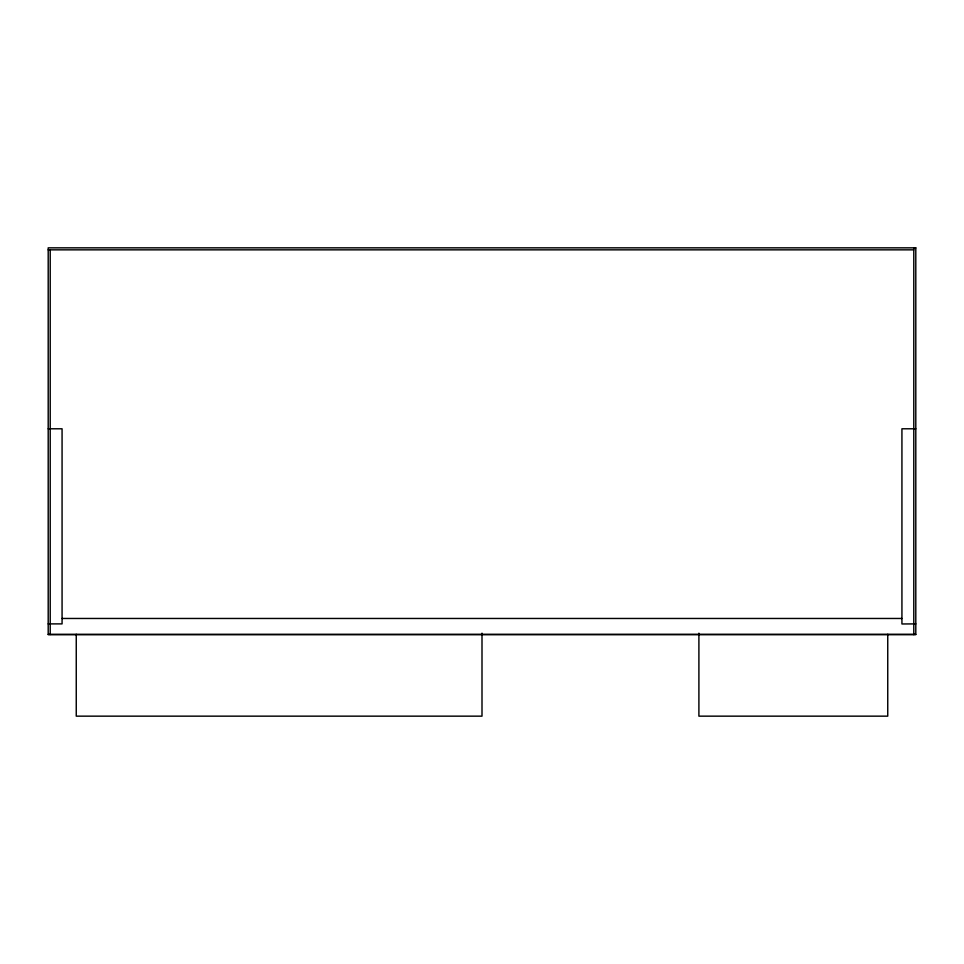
<?xml version="1.0" encoding="UTF-8"?>
<svg xmlns="http://www.w3.org/2000/svg" width="964" height="964" viewBox="0 0 964 964"><rect width="100%" height="100%" fill="white"/><g stroke="black" fill="none" stroke-linecap="round" stroke-linejoin="round"><path stroke-width="1.45" d="M48.2 249.845L913.788 249.845M48.2 428.787L62.07 428.787L62.07 623.889L48.2 623.889L50.212 623.816M915.8 428.787L901.93 428.787L901.93 623.973L915.8 623.889M62.07 618.466L901.93 618.466M48.2 634.384L915.8 634.384M913.788 247.844L913.788 634.637M887.748 634.288L887.748 716.156L698.9 716.156L698.9 633.167M482 633.167L482 716.156L76.252 716.156L76.252 634.288M50.212 249.845L50.212 634.505M915.8 247.844L48.2 247.844L48.2 634.637L915.8 634.601L915.8 247.844"/></g></svg>
